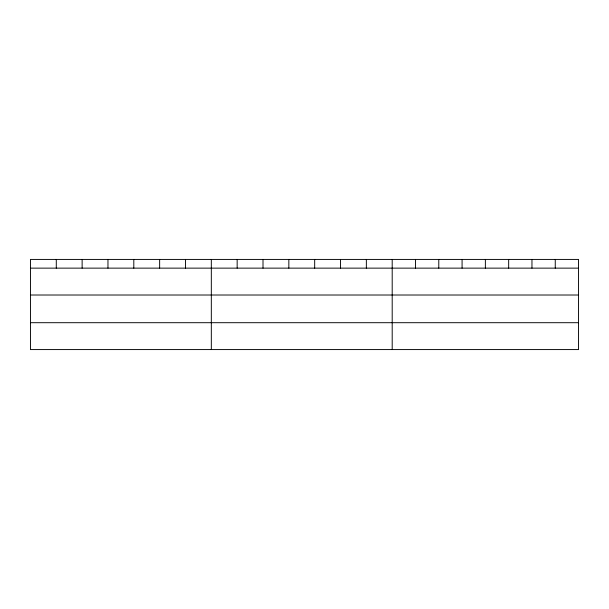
<?xml version="1.0" encoding="UTF-8"?>
<svg xmlns="http://www.w3.org/2000/svg" width="609" height="609" viewBox="0 0 609 609"><rect width="100%" height="100%" fill="white"/><g stroke="black" fill="none" stroke-linecap="round" stroke-linejoin="round"><path stroke-width="0.91" d="M578.55 295.015L578.55 259.426L30.45 259.426L30.45 349.574L578.55 349.574L578.55 295.015L30.45 295.015M30.45 268.135L578.55 268.135M30.45 322.701L578.55 322.701M555.256 259.426L555.256 268.135M531.962 259.426L531.962 268.135M508.667 259.426L508.667 268.135M485.373 259.426L485.373 268.135M462.079 259.426L462.079 268.135M438.784 259.426L438.784 268.135M415.49 259.426L415.49 268.135M392.196 259.426L392.196 349.574M366.359 259.426L366.359 268.135M340.515 259.426L340.515 268.135M314.678 259.426L314.678 268.135M288.841 259.426L288.841 268.135M263.004 259.426L263.004 268.135M237.16 259.426L237.16 268.135M211.323 259.426L211.323 349.574M185.486 259.426L185.486 268.135M159.642 259.426L159.642 268.135M133.805 259.426L133.805 268.135M107.968 259.426L107.968 268.135M82.131 259.426L82.131 268.135M56.287 259.426L56.287 268.135"/></g></svg>
